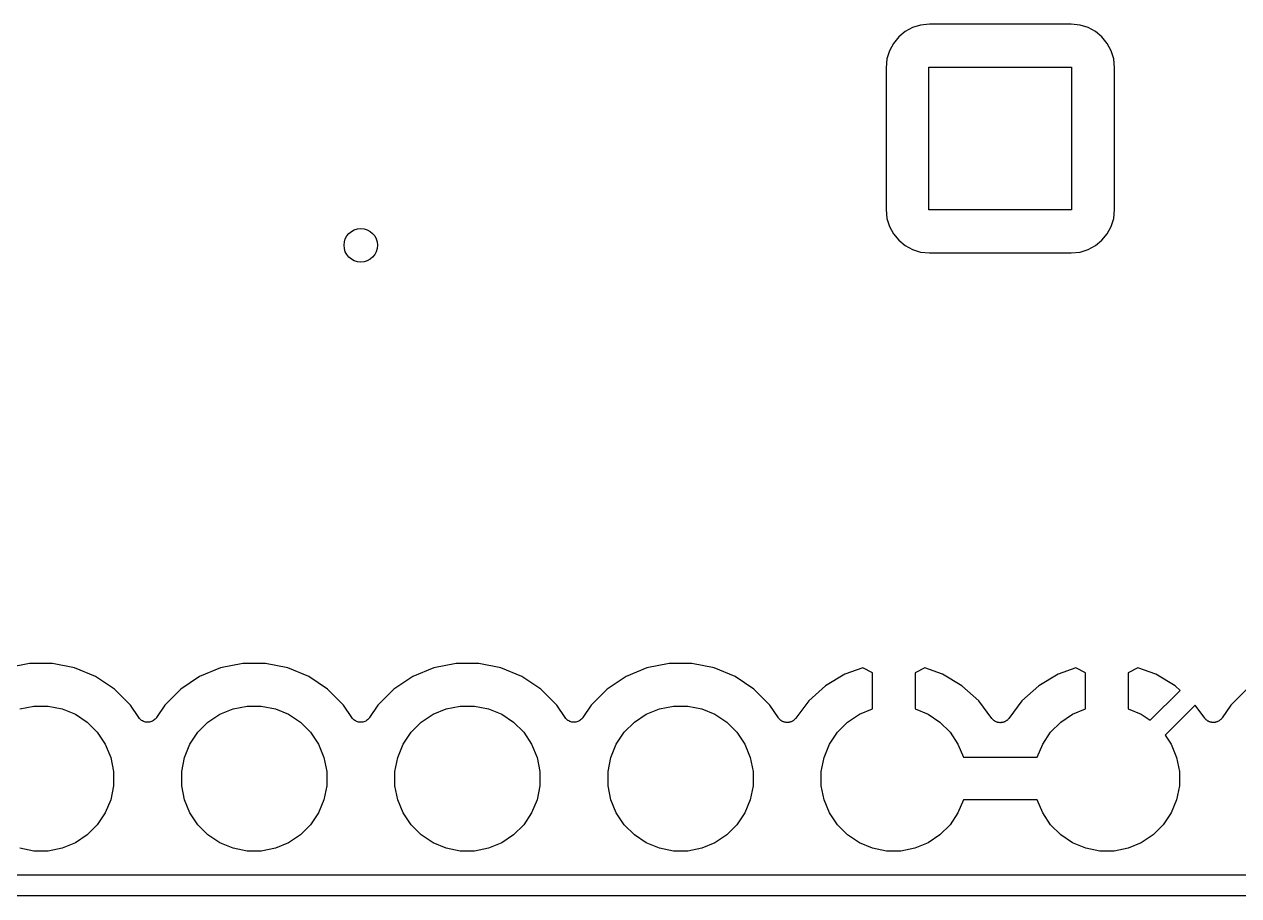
# Model space of a CAD drawing. Extents: x 4.65 to 8.55, y -5.31 to -3.29.
# Drawn here: x 5.792 to 6.362, y -5.305 to -4.896 of the extents above; entities that cross this region are included whole.
import ezdxf

# ---------------------------------------------------------------- set-up
doc = ezdxf.new("R2010")
doc.units = 0
doc.header["$MEASUREMENT"] = 0
doc.layers.add('BLACK', color=7, linetype='CONTINUOUS')

msp = doc.modelspace()

# ---------------------------------------------------------------- linework, layer by layer
at = {"layer": 'BLACK', "linetype": 'CONTINUOUS'}
for p, q in [((6.20884, -4.89797), (6.20537, -4.89983)), ((6.21261, -4.89682), (6.20884, -4.89797)), ((6.21678, -4.89641), (6.21261, -4.89682)), ((6.28322, -4.89641), (6.21678, -4.89641)), ((6.28739, -4.89682), (6.28322, -4.89641)), ((6.29116, -4.89797), (6.28739, -4.89682)), ((6.29463, -4.89983), (6.29116, -4.89797)), ((6.20232, -4.90232), (6.19983, -4.90537)), ((6.20537, -4.89983), (6.20232, -4.90232)), ((6.29768, -4.90232), (6.29463, -4.89983)), ((6.30017, -4.90537), (6.29768, -4.90232)), ((6.19797, -4.90884), (6.19682, -4.91261)), ((6.19983, -4.90537), (6.19797, -4.90884)), ((6.30203, -4.90884), (6.30017, -4.90537)), ((6.30318, -4.91261), (6.30203, -4.90884)), ((6.19682, -4.91261), (6.19641, -4.91678)), ((6.30359, -4.91678), (6.30318, -4.91261)), ((6.19641, -4.91678), (6.19641, -4.98322)), ((6.21654, -4.98346), (6.21654, -4.91654)), ((6.21654, -4.91654), (6.28346, -4.91654)), ((6.28346, -4.91654), (6.28346, -4.98346)), ((6.30359, -4.98322), (6.30359, -4.91678)), ((6.19641, -4.98322), (6.19682, -4.98739)), ((6.28346, -4.98346), (6.21654, -4.98346)), ((6.30318, -4.98739), (6.30359, -4.98322)), ((6.19682, -4.98739), (6.19797, -4.99116)), ((6.30203, -4.99116), (6.30318, -4.98739)), ((6.19797, -4.99116), (6.19983, -4.99463)), ((6.19983, -4.99463), (6.20232, -4.99768)), ((6.29768, -4.99768), (6.30017, -4.99463)), ((6.30017, -4.99463), (6.30203, -4.99116)), ((6.20232, -4.99768), (6.20537, -5.00017)), ((6.20537, -5.00017), (6.20884, -5.00203)), ((6.29116, -5.00203), (6.29463, -5.00017)), ((6.29463, -5.00017), (6.29768, -4.99768)), ((6.20884, -5.00203), (6.21261, -5.00318)), ((6.21261, -5.00318), (6.21678, -5.00359)), ((6.21678, -5.00359), (6.28322, -5.00359)), ((6.28322, -5.00359), (6.28739, -5.00318)), ((6.28739, -5.00318), (6.29116, -5.00203)), ((5.79468, -5.196), (5.78425, -5.19808)), ((5.80532, -5.196), (5.79468, -5.196)), ((5.81575, -5.19808), (5.80532, -5.196)), ((5.82558, -5.20215), (5.81575, -5.19808)), ((5.88425, -5.19808), (5.87442, -5.20215)), ((5.89468, -5.196), (5.88425, -5.19808)), ((5.90532, -5.196), (5.89468, -5.196)), ((5.91575, -5.19808), (5.90532, -5.196)), ((5.92558, -5.20215), (5.91575, -5.19808)), ((5.98425, -5.19808), (5.97442, -5.20215)), ((5.99468, -5.196), (5.98425, -5.19808)), ((6.00532, -5.196), (5.99468, -5.196)), ((6.01575, -5.19808), (6.00532, -5.196)), ((6.02558, -5.20215), (6.01575, -5.19808)), ((6.08425, -5.19808), (6.07442, -5.20215)), ((6.09468, -5.196), (6.08425, -5.19808)), ((6.10532, -5.196), (6.09468, -5.196)), ((6.11575, -5.19808), (6.10532, -5.196)), ((6.12558, -5.20215), (6.11575, -5.19808)), ((6.18549, -5.19816), (6.17709, -5.20113)), ((6.19, -5.2005), (6.18549, -5.19816)), ((6.19, -5.21734), (6.19, -5.2005)), ((6.21451, -5.19816), (6.21, -5.2005)), ((6.21, -5.2005), (6.21, -5.21734)), ((6.22291, -5.20113), (6.21451, -5.19816)), ((6.28549, -5.19816), (6.27709, -5.20113)), ((6.29, -5.2005), (6.28549, -5.19816)), ((6.29, -5.21734), (6.29, -5.2005)), ((6.31451, -5.19816), (6.31, -5.2005)), ((6.31, -5.2005), (6.31, -5.21734)), ((6.32291, -5.20113), (6.31451, -5.19816)), ((5.83442, -5.20806), (5.82558, -5.20215)), ((5.87442, -5.20215), (5.86558, -5.20806)), ((5.93442, -5.20806), (5.92558, -5.20215)), ((5.97442, -5.20215), (5.96558, -5.20806)), ((6.03442, -5.20806), (6.02558, -5.20215)), ((6.07442, -5.20215), (6.06558, -5.20806)), ((6.13442, -5.20806), (6.12558, -5.20215)), ((6.168, -5.20653), (6.16013, -5.21361)), ((6.17709, -5.20113), (6.168, -5.20653)), ((6.232, -5.20653), (6.22291, -5.20113)), ((6.23987, -5.21361), (6.232, -5.20653)), ((6.268, -5.20653), (6.26013, -5.21361)), ((6.27709, -5.20113), (6.268, -5.20653)), ((6.332, -5.20653), (6.32291, -5.20113)), ((6.33437, -5.20867), (6.332, -5.20653)), ((5.84194, -5.21558), (5.83442, -5.20806)), ((5.86558, -5.20806), (5.85806, -5.21558)), ((5.94194, -5.21558), (5.93442, -5.20806)), ((5.96558, -5.20806), (5.95806, -5.21558)), ((6.04194, -5.21558), (6.03442, -5.20806)), ((6.06558, -5.20806), (6.05806, -5.21558)), ((6.14194, -5.21558), (6.13442, -5.20806)), ((6.32034, -5.2227), (6.33437, -5.20867)), ((6.36558, -5.20806), (6.35806, -5.21558)), ((5.79008, -5.21731), (5.79665, -5.216)), ((5.79665, -5.216), (5.80335, -5.216)), ((5.80335, -5.216), (5.80992, -5.21731)), ((5.80992, -5.21731), (5.81611, -5.21987)), ((5.84584, -5.22141), (5.84194, -5.21558)), ((5.85806, -5.21558), (5.85416, -5.22141)), ((5.88389, -5.21987), (5.89008, -5.21731)), ((5.89008, -5.21731), (5.89665, -5.216)), ((5.89665, -5.216), (5.90335, -5.216)), ((5.90335, -5.216), (5.90992, -5.21731)), ((5.90992, -5.21731), (5.91611, -5.21987)), ((5.94584, -5.22141), (5.94194, -5.21558)), ((5.95806, -5.21558), (5.95416, -5.22141)), ((5.98389, -5.21987), (5.99008, -5.21731)), ((5.99008, -5.21731), (5.99665, -5.216)), ((5.99665, -5.216), (6.00335, -5.216)), ((6.00335, -5.216), (6.00992, -5.21731)), ((6.00992, -5.21731), (6.01611, -5.21987)), ((6.04584, -5.22141), (6.04194, -5.21558)), ((6.05806, -5.21558), (6.05416, -5.22141)), ((6.08389, -5.21987), (6.09008, -5.21731)), ((6.09008, -5.21731), (6.09665, -5.216)), ((6.09665, -5.216), (6.10335, -5.216)), ((6.10335, -5.216), (6.10992, -5.21731)), ((6.10992, -5.21731), (6.11611, -5.21987)), ((6.14591, -5.22151), (6.14194, -5.21558)), ((6.16013, -5.21361), (6.15407, -5.22173)), ((6.18389, -5.21987), (6.19, -5.21734)), ((6.21, -5.21734), (6.21611, -5.21987)), ((6.24599, -5.22181), (6.23987, -5.21361)), ((6.26013, -5.21361), (6.25401, -5.22181)), ((6.28389, -5.21987), (6.29, -5.21734)), ((6.31, -5.21734), (6.31611, -5.21987)), ((6.34136, -5.2156), (6.3273, -5.22966)), ((6.34593, -5.22173), (6.34136, -5.2156)), ((6.35806, -5.21558), (6.35409, -5.22151)), ((5.81611, -5.21987), (5.82167, -5.22359)), ((5.82167, -5.22359), (5.82641, -5.22833)), ((5.84614, -5.22178), (5.84584, -5.22141)), ((5.84644, -5.22215), (5.84614, -5.22178)), ((5.84645, -5.22216), (5.84644, -5.22215)), ((5.84646, -5.22217), (5.84645, -5.22216)), ((5.84682, -5.22246), (5.84646, -5.22217)), ((5.84719, -5.22277), (5.84682, -5.22246)), ((5.8472, -5.22278), (5.84719, -5.22277)), ((5.84721, -5.22279), (5.8472, -5.22278)), ((5.84763, -5.22301), (5.84721, -5.22279)), ((5.84805, -5.22324), (5.84763, -5.22301)), ((5.84806, -5.22324), (5.84805, -5.22324)), ((5.84807, -5.22325), (5.84806, -5.22324)), ((5.84853, -5.22339), (5.84807, -5.22325)), ((5.84898, -5.22353), (5.84853, -5.22339)), ((5.84899, -5.22353), (5.84898, -5.22353)), ((5.84901, -5.22353), (5.84899, -5.22353)), ((5.84948, -5.22358), (5.84901, -5.22353)), ((5.84995, -5.22363), (5.84948, -5.22358)), ((5.84997, -5.22363), (5.84995, -5.22363)), ((5.84998, -5.22363), (5.84997, -5.22363)), ((5.85045, -5.22359), (5.84998, -5.22363)), ((5.85092, -5.22355), (5.85045, -5.22359)), ((5.85094, -5.22354), (5.85092, -5.22355)), ((5.85095, -5.22354), (5.85094, -5.22354)), ((5.85141, -5.22341), (5.85095, -5.22354)), ((5.85186, -5.22327), (5.85141, -5.22341)), ((5.85187, -5.22327), (5.85186, -5.22327)), ((5.85189, -5.22326), (5.85187, -5.22327)), ((5.85231, -5.22304), (5.85189, -5.22326)), ((5.85273, -5.22282), (5.85231, -5.22304)), ((5.85274, -5.22282), (5.85273, -5.22282)), ((5.85275, -5.22281), (5.85274, -5.22282)), ((5.85312, -5.22251), (5.85275, -5.22281)), ((5.85349, -5.22221), (5.85312, -5.22251)), ((5.8535, -5.2222), (5.85349, -5.22221)), ((5.85351, -5.2222), (5.8535, -5.2222)), ((5.85381, -5.22183), (5.85351, -5.2222)), ((5.85412, -5.22147), (5.85381, -5.22183)), ((5.85413, -5.22145), (5.85412, -5.22147)), ((5.85416, -5.22141), (5.85413, -5.22145)), ((5.85413, -5.22145), (5.85413, -5.22145)), ((5.85413, -5.22145), (5.85413, -5.22145)), ((5.87359, -5.22833), (5.87833, -5.22359)), ((5.87833, -5.22359), (5.88389, -5.21987)), ((5.91611, -5.21987), (5.92167, -5.22359)), ((5.92167, -5.22359), (5.92641, -5.22833)), ((5.94614, -5.22178), (5.94584, -5.22141)), ((5.94644, -5.22215), (5.94614, -5.22178)), ((5.94645, -5.22216), (5.94644, -5.22215)), ((5.94646, -5.22217), (5.94645, -5.22216)), ((5.94682, -5.22246), (5.94646, -5.22217)), ((5.94719, -5.22277), (5.94682, -5.22246)), ((5.9472, -5.22278), (5.94719, -5.22277)), ((5.94721, -5.22279), (5.9472, -5.22278)), ((5.94763, -5.22301), (5.94721, -5.22279)), ((5.94805, -5.22324), (5.94763, -5.22301)), ((5.94806, -5.22324), (5.94805, -5.22324)), ((5.94807, -5.22325), (5.94806, -5.22324)), ((5.94853, -5.22339), (5.94807, -5.22325)), ((5.94898, -5.22353), (5.94853, -5.22339)), ((5.94899, -5.22353), (5.94898, -5.22353)), ((5.94901, -5.22353), (5.94899, -5.22353)), ((5.94948, -5.22358), (5.94901, -5.22353)), ((5.94995, -5.22363), (5.94948, -5.22358)), ((5.94997, -5.22363), (5.94995, -5.22363)), ((5.94998, -5.22363), (5.94997, -5.22363)), ((5.95045, -5.22359), (5.94998, -5.22363)), ((5.95092, -5.22355), (5.95045, -5.22359)), ((5.95094, -5.22354), (5.95092, -5.22355)), ((5.95095, -5.22354), (5.95094, -5.22354)), ((5.95141, -5.22341), (5.95095, -5.22354)), ((5.95186, -5.22327), (5.95141, -5.22341)), ((5.95187, -5.22327), (5.95186, -5.22327)), ((5.95189, -5.22326), (5.95187, -5.22327)), ((5.95231, -5.22304), (5.95189, -5.22326)), ((5.95273, -5.22282), (5.95231, -5.22304)), ((5.95274, -5.22282), (5.95273, -5.22282)), ((5.95275, -5.22281), (5.95274, -5.22282)), ((5.95312, -5.22251), (5.95275, -5.22281)), ((5.95349, -5.22221), (5.95312, -5.22251)), ((5.9535, -5.2222), (5.95349, -5.22221)), ((5.95351, -5.2222), (5.9535, -5.2222)), ((5.95381, -5.22183), (5.95351, -5.2222)), ((5.95412, -5.22147), (5.95381, -5.22183)), ((5.95413, -5.22145), (5.95412, -5.22147)), ((5.95416, -5.22141), (5.95413, -5.22145)), ((5.95413, -5.22145), (5.95413, -5.22145)), ((5.95413, -5.22145), (5.95413, -5.22145)), ((5.97359, -5.22833), (5.97833, -5.22359)), ((5.97833, -5.22359), (5.98389, -5.21987)), ((6.01611, -5.21987), (6.02167, -5.22359)), ((6.02167, -5.22359), (6.02641, -5.22833)), ((6.04614, -5.22178), (6.04584, -5.22141)), ((6.04644, -5.22215), (6.04614, -5.22178)), ((6.04645, -5.22216), (6.04644, -5.22215)), ((6.04646, -5.22217), (6.04645, -5.22216)), ((6.04682, -5.22246), (6.04646, -5.22217)), ((6.04719, -5.22277), (6.04682, -5.22246)), ((6.0472, -5.22278), (6.04719, -5.22277)), ((6.04721, -5.22279), (6.0472, -5.22278)), ((6.04763, -5.22301), (6.04721, -5.22279)), ((6.04805, -5.22324), (6.04763, -5.22301)), ((6.04806, -5.22324), (6.04805, -5.22324)), ((6.04807, -5.22325), (6.04806, -5.22324)), ((6.04853, -5.22339), (6.04807, -5.22325)), ((6.04898, -5.22353), (6.04853, -5.22339)), ((6.04899, -5.22353), (6.04898, -5.22353)), ((6.04901, -5.22353), (6.04899, -5.22353)), ((6.04948, -5.22358), (6.04901, -5.22353)), ((6.04995, -5.22363), (6.04948, -5.22358)), ((6.04997, -5.22363), (6.04995, -5.22363)), ((6.04998, -5.22363), (6.04997, -5.22363)), ((6.05045, -5.22359), (6.04998, -5.22363)), ((6.05092, -5.22355), (6.05045, -5.22359)), ((6.05094, -5.22354), (6.05092, -5.22355)), ((6.05095, -5.22354), (6.05094, -5.22354)), ((6.05141, -5.22341), (6.05095, -5.22354)), ((6.05186, -5.22327), (6.05141, -5.22341)), ((6.05187, -5.22327), (6.05186, -5.22327)), ((6.05189, -5.22326), (6.05187, -5.22327)), ((6.05231, -5.22304), (6.05189, -5.22326)), ((6.05273, -5.22282), (6.05231, -5.22304)), ((6.05274, -5.22282), (6.05273, -5.22282)), ((6.05275, -5.22281), (6.05274, -5.22282)), ((6.05312, -5.22251), (6.05275, -5.22281)), ((6.05349, -5.22221), (6.05312, -5.22251)), ((6.0535, -5.2222), (6.05349, -5.22221)), ((6.05351, -5.2222), (6.0535, -5.2222)), ((6.05381, -5.22183), (6.05351, -5.2222)), ((6.05412, -5.22147), (6.05381, -5.22183)), ((6.05413, -5.22145), (6.05412, -5.22147)), ((6.05416, -5.22141), (6.05413, -5.22145)), ((6.05413, -5.22145), (6.05413, -5.22145)), ((6.05413, -5.22145), (6.05413, -5.22145)), ((6.07359, -5.22833), (6.07833, -5.22359)), ((6.07833, -5.22359), (6.08389, -5.21987)), ((6.11611, -5.21987), (6.12167, -5.22359)), ((6.12167, -5.22359), (6.12641, -5.22833)), ((6.14613, -5.22178), (6.14591, -5.22151)), ((6.14633, -5.22205), (6.14613, -5.22178)), ((6.14644, -5.22215), (6.14633, -5.22205)), ((6.14653, -5.22227), (6.14644, -5.22215)), ((6.14679, -5.22248), (6.14653, -5.22227)), ((6.14705, -5.22272), (6.14679, -5.22248)), ((6.14717, -5.22279), (6.14705, -5.22272)), ((6.14728, -5.22289), (6.14717, -5.22279)), ((6.14758, -5.22305), (6.14728, -5.22289)), ((6.14788, -5.22323), (6.14758, -5.22305)), ((6.14801, -5.22328), (6.14788, -5.22323)), ((6.14814, -5.22335), (6.14801, -5.22328)), ((6.14847, -5.22345), (6.14814, -5.22335)), ((6.14879, -5.22357), (6.14847, -5.22345)), ((6.14894, -5.22359), (6.14879, -5.22357)), ((6.14907, -5.22363), (6.14894, -5.22359)), ((6.14942, -5.22367), (6.14907, -5.22363)), ((6.14976, -5.22372), (6.14942, -5.22367)), ((6.1499, -5.22372), (6.14976, -5.22372)), ((6.15004, -5.22373), (6.1499, -5.22372)), ((6.15039, -5.2237), (6.15004, -5.22373)), ((6.15073, -5.22369), (6.15039, -5.2237)), ((6.15087, -5.22366), (6.15073, -5.22369)), ((6.15102, -5.22364), (6.15087, -5.22366)), ((6.15135, -5.22354), (6.15102, -5.22364)), ((6.15168, -5.22347), (6.15135, -5.22354)), ((6.15181, -5.22341), (6.15168, -5.22347)), ((6.15195, -5.22336), (6.15181, -5.22341)), ((6.15226, -5.2232), (6.15195, -5.22336)), ((6.15257, -5.22306), (6.15226, -5.2232)), ((6.15269, -5.22298), (6.15257, -5.22306)), ((6.15282, -5.22291), (6.15269, -5.22298)), ((6.15308, -5.22269), (6.15282, -5.22291)), ((6.15336, -5.22249), (6.15308, -5.22269)), ((6.15346, -5.22239), (6.15336, -5.22249)), ((6.15357, -5.2223), (6.15346, -5.22239)), ((6.15379, -5.22203), (6.15357, -5.2223)), ((6.15403, -5.22178), (6.15379, -5.22203)), ((6.15407, -5.22173), (6.15403, -5.22178)), ((6.17359, -5.22833), (6.17833, -5.22359)), ((6.17833, -5.22359), (6.18389, -5.21987)), ((6.21611, -5.21987), (6.22167, -5.22359)), ((6.22167, -5.22359), (6.22641, -5.22833)), ((6.24614, -5.22197), (6.24599, -5.22181)), ((6.24626, -5.22214), (6.24614, -5.22197)), ((6.24647, -5.22233), (6.24626, -5.22214)), ((6.24665, -5.22254), (6.24647, -5.22233)), ((6.24682, -5.22266), (6.24665, -5.22254)), ((6.24698, -5.22281), (6.24682, -5.22266)), ((6.24722, -5.22295), (6.24698, -5.22281)), ((6.24744, -5.22312), (6.24722, -5.22295)), ((6.24763, -5.22321), (6.24744, -5.22312)), ((6.24781, -5.22332), (6.24763, -5.22321)), ((6.24807, -5.22341), (6.24781, -5.22332)), ((6.24832, -5.22353), (6.24807, -5.22341)), ((6.24853, -5.22358), (6.24832, -5.22353)), ((6.24873, -5.22366), (6.24853, -5.22358)), ((6.249, -5.2237), (6.24873, -5.22366)), ((6.24927, -5.22377), (6.249, -5.2237)), ((6.24948, -5.22378), (6.24927, -5.22377)), ((6.24969, -5.22381), (6.24948, -5.22378)), ((6.25066, -5.22378), (6.25045, -5.22379)), ((6.25093, -5.22371), (6.25066, -5.22378)), ((6.25121, -5.22367), (6.25093, -5.22371)), ((6.25141, -5.2236), (6.25121, -5.22367)), ((6.25161, -5.22355), (6.25141, -5.2236)), ((6.25187, -5.22344), (6.25161, -5.22355)), ((6.25213, -5.22335), (6.25187, -5.22344)), ((6.25231, -5.22324), (6.25213, -5.22335)), ((6.2525, -5.22315), (6.25231, -5.22324)), ((6.25273, -5.22299), (6.2525, -5.22315)), ((6.25296, -5.22285), (6.25273, -5.22299)), ((6.25312, -5.22271), (6.25296, -5.22285)), ((6.2533, -5.22258), (6.25312, -5.22271)), ((6.25348, -5.22238), (6.2533, -5.22258)), ((6.25369, -5.2222), (6.25348, -5.22238)), ((6.25382, -5.22203), (6.25369, -5.2222)), ((6.25396, -5.22187), (6.25382, -5.22203)), ((6.25401, -5.22181), (6.25396, -5.22187)), ((6.27359, -5.22833), (6.27833, -5.22359)), ((6.27833, -5.22359), (6.28389, -5.21987)), ((6.31611, -5.21987), (6.32034, -5.2227)), ((6.34616, -5.22198), (6.34593, -5.22173)), ((6.34638, -5.22225), (6.34616, -5.22198)), ((6.34649, -5.22234), (6.34638, -5.22225)), ((6.34659, -5.22245), (6.34649, -5.22234)), ((6.34686, -5.22265), (6.34659, -5.22245)), ((6.34713, -5.22287), (6.34686, -5.22265)), ((6.34725, -5.22294), (6.34713, -5.22287)), ((6.34737, -5.22303), (6.34725, -5.22294)), ((6.34768, -5.22317), (6.34737, -5.22303)), ((6.34798, -5.22334), (6.34768, -5.22317)), ((6.34812, -5.22338), (6.34798, -5.22334)), ((6.34825, -5.22344), (6.34812, -5.22338)), ((6.34859, -5.22353), (6.34825, -5.22344)), ((6.34892, -5.22363), (6.34859, -5.22353)), ((6.34906, -5.22364), (6.34892, -5.22363)), ((6.3492, -5.22368), (6.34906, -5.22364)), ((6.34954, -5.2237), (6.3492, -5.22368)), ((6.34989, -5.22373), (6.34954, -5.2237)), ((6.35003, -5.22372), (6.34989, -5.22373)), ((6.35017, -5.22373), (6.35003, -5.22372)), ((6.35051, -5.22368), (6.35017, -5.22373)), ((6.35086, -5.22365), (6.35051, -5.22368)), ((6.351, -5.22361), (6.35086, -5.22365)), ((6.35114, -5.22359), (6.351, -5.22361)), ((6.35146, -5.22347), (6.35114, -5.22359)), ((6.35179, -5.22337), (6.35146, -5.22347)), ((6.35192, -5.22331), (6.35179, -5.22337)), ((6.35206, -5.22326), (6.35192, -5.22331)), ((6.35236, -5.22308), (6.35206, -5.22326)), ((6.35266, -5.22292), (6.35236, -5.22308)), ((6.35277, -5.22283), (6.35266, -5.22292)), ((6.3529, -5.22276), (6.35277, -5.22283)), ((6.35315, -5.22253), (6.3529, -5.22276)), ((6.35342, -5.22231), (6.35315, -5.22253)), ((6.35352, -5.2222), (6.35342, -5.22231)), ((6.35362, -5.22211), (6.35352, -5.2222)), ((6.35383, -5.22183), (6.35362, -5.22211)), ((6.35405, -5.22157), (6.35383, -5.22183)), ((6.35409, -5.22151), (6.35405, -5.22157)), ((5.82641, -5.22833), (5.83013, -5.23389)), ((5.86987, -5.23389), (5.87359, -5.22833)), ((5.92641, -5.22833), (5.93013, -5.23389)), ((5.96987, -5.23389), (5.97359, -5.22833)), ((6.02641, -5.22833), (6.03013, -5.23389)), ((6.06987, -5.23389), (6.07359, -5.22833)), ((6.12641, -5.22833), (6.13013, -5.23389)), ((6.16987, -5.23389), (6.17359, -5.22833)), ((6.22641, -5.22833), (6.23013, -5.23389)), ((6.24997, -5.2238), (6.24969, -5.22381)), ((6.25024, -5.22382), (6.24997, -5.2238)), ((6.25045, -5.22379), (6.25024, -5.22382)), ((6.26987, -5.23389), (6.27359, -5.22833)), ((5.83013, -5.23389), (5.83269, -5.24008)), ((5.86731, -5.24008), (5.86987, -5.23389)), ((5.93013, -5.23389), (5.93269, -5.24008)), ((5.96731, -5.24008), (5.96987, -5.23389)), ((6.03013, -5.23389), (6.03269, -5.24008)), ((6.06731, -5.24008), (6.06987, -5.23389)), ((6.13013, -5.23389), (6.13269, -5.24008)), ((6.16731, -5.24008), (6.16987, -5.23389)), ((6.23013, -5.23389), (6.23266, -5.24)), ((6.26734, -5.24), (6.26987, -5.23389)), ((6.3273, -5.22966), (6.33013, -5.23389)), ((6.33013, -5.23389), (6.33269, -5.24008)), ((5.83269, -5.24008), (5.834, -5.24665)), ((5.866, -5.24665), (5.86731, -5.24008)), ((5.93269, -5.24008), (5.934, -5.24665)), ((5.966, -5.24665), (5.96731, -5.24008)), ((6.03269, -5.24008), (6.034, -5.24665)), ((6.066, -5.24665), (6.06731, -5.24008)), ((6.13269, -5.24008), (6.134, -5.24665)), ((6.166, -5.24665), (6.16731, -5.24008)), ((6.23266, -5.24), (6.26734, -5.24)), ((6.33269, -5.24008), (6.334, -5.24665)), ((5.834, -5.24665), (5.834, -5.25335)), ((5.866, -5.25335), (5.866, -5.24665)), ((5.934, -5.24665), (5.934, -5.25335)), ((5.966, -5.25335), (5.966, -5.24665)), ((6.034, -5.24665), (6.034, -5.25335)), ((6.066, -5.25335), (6.066, -5.24665)), ((6.134, -5.24665), (6.134, -5.25335)), ((6.166, -5.25335), (6.166, -5.24665)), ((6.334, -5.24665), (6.334, -5.25335)), ((5.834, -5.25335), (5.83269, -5.25992)), ((5.86731, -5.25992), (5.866, -5.25335)), ((5.934, -5.25335), (5.93269, -5.25992)), ((5.96731, -5.25992), (5.966, -5.25335)), ((6.034, -5.25335), (6.03269, -5.25992)), ((6.06731, -5.25992), (6.066, -5.25335)), ((6.134, -5.25335), (6.13269, -5.25992)), ((6.16731, -5.25992), (6.166, -5.25335)), ((6.334, -5.25335), (6.33269, -5.25992)), ((5.83269, -5.25992), (5.83013, -5.26611)), ((5.86987, -5.26611), (5.86731, -5.25992)), ((5.93269, -5.25992), (5.93013, -5.26611)), ((5.96987, -5.26611), (5.96731, -5.25992)), ((6.03269, -5.25992), (6.03013, -5.26611)), ((6.06987, -5.26611), (6.06731, -5.25992)), ((6.13269, -5.25992), (6.13013, -5.26611)), ((6.16987, -5.26611), (6.16731, -5.25992)), ((6.23266, -5.26), (6.23013, -5.26611)), ((6.26734, -5.26), (6.23266, -5.26)), ((6.26987, -5.26611), (6.26734, -5.26)), ((6.33269, -5.25992), (6.33013, -5.26611)), ((5.83013, -5.26611), (5.82641, -5.27167)), ((5.87359, -5.27167), (5.86987, -5.26611)), ((5.93013, -5.26611), (5.92641, -5.27167)), ((5.97359, -5.27167), (5.96987, -5.26611)), ((6.03013, -5.26611), (6.02641, -5.27167)), ((6.07359, -5.27167), (6.06987, -5.26611)), ((6.13013, -5.26611), (6.12641, -5.27167)), ((6.17359, -5.27167), (6.16987, -5.26611)), ((6.23013, -5.26611), (6.22641, -5.27167)), ((6.27359, -5.27167), (6.26987, -5.26611)), ((6.33013, -5.26611), (6.32641, -5.27167)), ((5.82641, -5.27167), (5.82167, -5.27641)), ((5.87833, -5.27641), (5.87359, -5.27167)), ((5.92641, -5.27167), (5.92167, -5.27641)), ((5.97833, -5.27641), (5.97359, -5.27167)), ((6.02641, -5.27167), (6.02167, -5.27641)), ((6.07833, -5.27641), (6.07359, -5.27167)), ((6.12641, -5.27167), (6.12167, -5.27641)), ((6.17833, -5.27641), (6.17359, -5.27167)), ((6.22641, -5.27167), (6.22167, -5.27641)), ((6.27833, -5.27641), (6.27359, -5.27167)), ((6.32641, -5.27167), (6.32167, -5.27641)), ((5.81611, -5.28013), (5.80992, -5.28269)), ((5.82167, -5.27641), (5.81611, -5.28013)), ((5.88389, -5.28013), (5.87833, -5.27641)), ((5.89008, -5.28269), (5.88389, -5.28013)), ((5.91611, -5.28013), (5.90992, -5.28269)), ((5.92167, -5.27641), (5.91611, -5.28013)), ((5.98389, -5.28013), (5.97833, -5.27641)), ((5.99008, -5.28269), (5.98389, -5.28013)), ((6.01611, -5.28013), (6.00992, -5.28269)), ((6.02167, -5.27641), (6.01611, -5.28013)), ((6.08389, -5.28013), (6.07833, -5.27641)), ((6.09008, -5.28269), (6.08389, -5.28013)), ((6.11611, -5.28013), (6.10992, -5.28269)), ((6.12167, -5.27641), (6.11611, -5.28013)), ((6.18389, -5.28013), (6.17833, -5.27641)), ((6.19008, -5.28269), (6.18389, -5.28013)), ((6.21611, -5.28013), (6.20992, -5.28269)), ((6.22167, -5.27641), (6.21611, -5.28013)), ((6.28389, -5.28013), (6.27833, -5.27641)), ((6.29008, -5.28269), (6.28389, -5.28013)), ((6.31611, -5.28013), (6.30992, -5.28269)), ((6.32167, -5.27641), (6.31611, -5.28013)), ((5.79665, -5.284), (5.79008, -5.28269)), ((5.80335, -5.284), (5.79665, -5.284)), ((5.80992, -5.28269), (5.80335, -5.284)), ((5.89665, -5.284), (5.89008, -5.28269)), ((5.90335, -5.284), (5.89665, -5.284)), ((5.90992, -5.28269), (5.90335, -5.284)), ((5.99665, -5.284), (5.99008, -5.28269)), ((6.00335, -5.284), (5.99665, -5.284)), ((6.00992, -5.28269), (6.00335, -5.284)), ((6.09665, -5.284), (6.09008, -5.28269)), ((6.10335, -5.284), (6.09665, -5.284)), ((6.10992, -5.28269), (6.10335, -5.284)), ((6.19665, -5.284), (6.19008, -5.28269)), ((6.20335, -5.284), (6.19665, -5.284)), ((6.20992, -5.28269), (6.20335, -5.284)), ((6.29665, -5.284), (6.29008, -5.28269)), ((6.30335, -5.284), (6.29665, -5.284)), ((6.30992, -5.28269), (6.30335, -5.284)), ((5.60204, -5.29508), (6.64796, -5.29508)), ((6.64976, -5.30492), (5.60024, -5.30492))]:
    msp.add_line(p, q, dxfattribs=at)
at = {"layer": 'BLACK'}
msp.add_circle((5.95, -5), 0.00787, dxfattribs=at)

doc.saveas('drawing.dxf')
